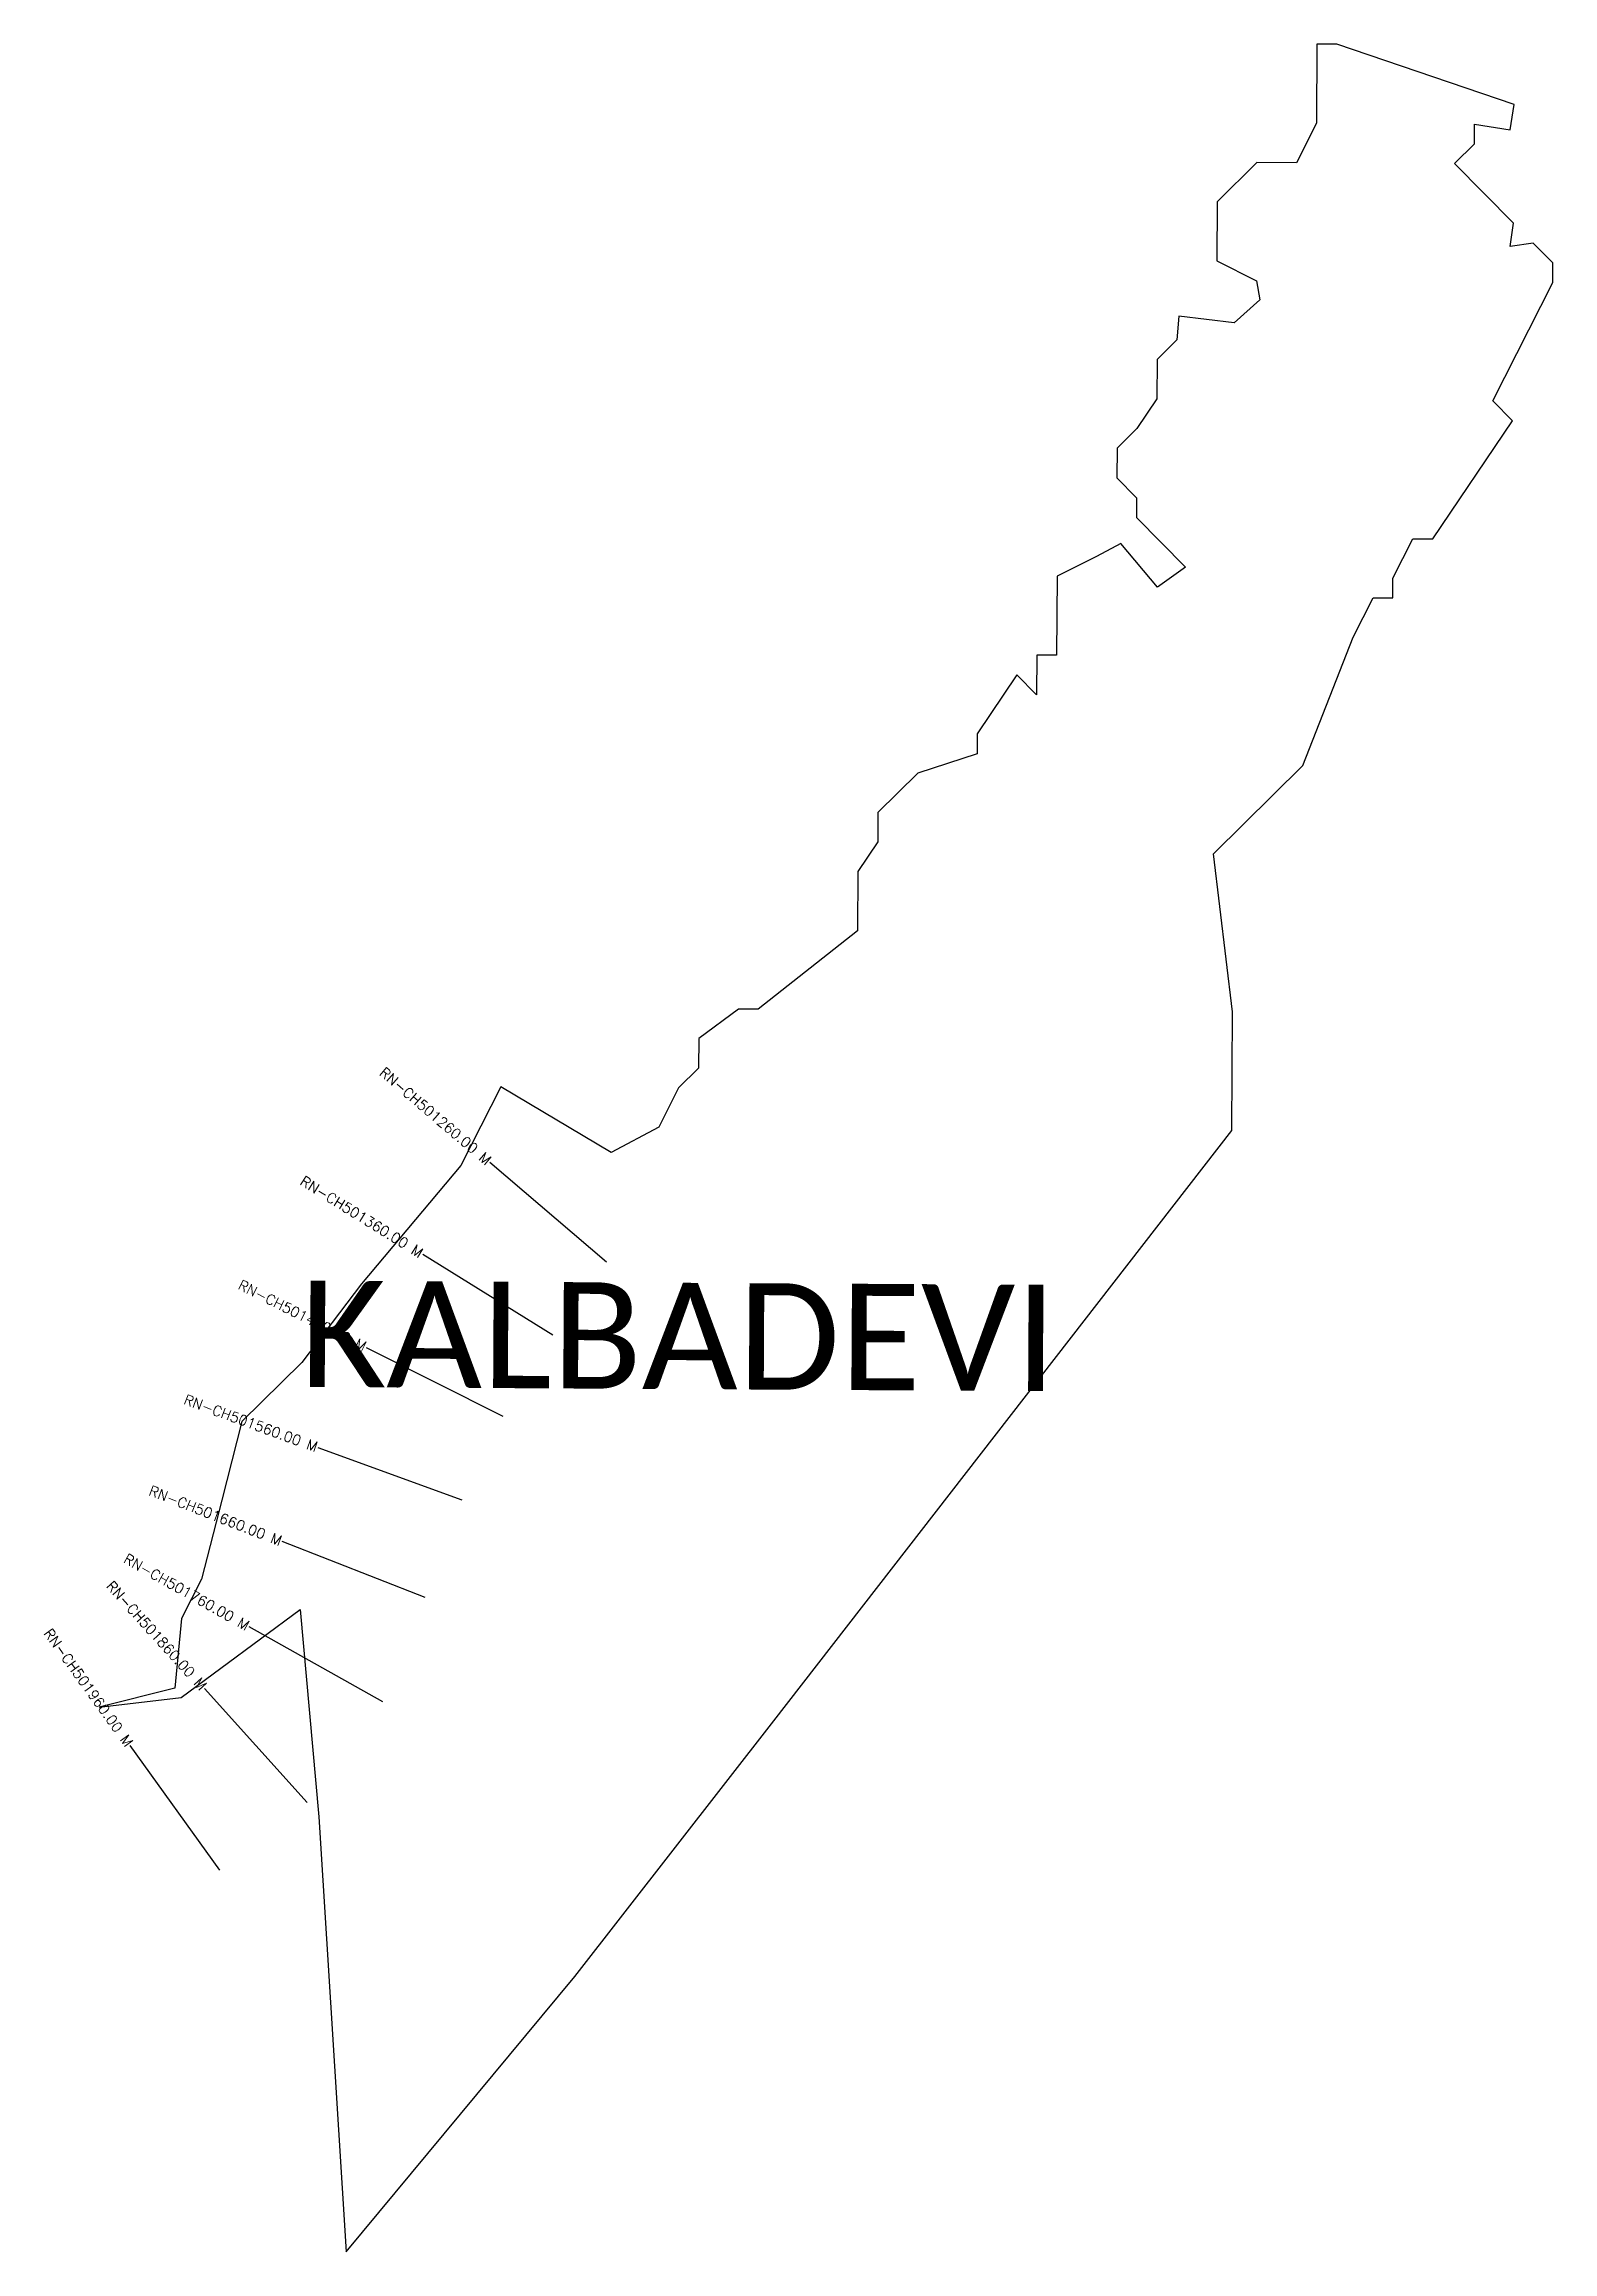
# Model space of a CAD drawing. Header units: metres. Extents: x 316522 to 317998, y 1884087 to 1886248.
import ezdxf
from ezdxf.enums import TextEntityAlignment as Align

# ---------------------------------------------------------------- set-up
doc = ezdxf.new("R2010")
doc.units = ezdxf.units.M
for name, color, linetype in [('CS', 134, 'Continuous'), ('CSMark', 6, 'Continuous'), ('VILLAGE BOUNDRY', 10, 'Continuous'), ('VILLAGE NAME', 250, 'Continuous')]:
    doc.layers.add(name, color=color, linetype=linetype)
doc.styles.get("Standard").update_dxf_attribs({"font": 'simplex.shx'})

msp = doc.modelspace()

# ---------------------------------------------------------------- linework, layer by layer
at = {"layer": 'CS'}
for p, q in [((317072.4, 1885055.7), (316958.4, 1885153.2)), ((317020.2, 1884984.3), (316892.7, 1885063.3)), ((316971.6, 1884904.6), (316837.6, 1884972)), ((316931.2, 1884822.8), (316790.4, 1884874.2)), ((316895, 1884727.8), (316755.3, 1884782.3)), ((316853.7, 1884625.6), (316722.8, 1884698.8)), ((316779.8, 1884527.2), (316679.2, 1884638.5)), ((316694.2, 1884461), (316606.6, 1884582.7))]:
    msp.add_line(p, q, dxfattribs=at)
at = {"layer": 'VILLAGE BOUNDRY'}
for points in [[(317684.3, 1885184.6), (317684.9, 1885300.6), (317666.5, 1885455.3), (317754, 1885541.9), (317803.1, 1885667.3), (317822.6, 1885705.8), (317841.9, 1885705.7), (317842, 1885725.1), (317861.6, 1885763.6), (317880.9, 1885763.5), (317959, 1885879.1), (317939.7, 1885898.6), (317998.4, 1886014.2), (317998.5, 1886033.6), (317979.3, 1886053), (317956.7, 1886049.6), (317960.1, 1886072.4), (317902.3, 1886130.8), (317921.8, 1886150), (317921.9, 1886169.3), (317956.6, 1886163.9), (317960.7, 1886188.4), (317787, 1886247.5), (317767.7, 1886247.6), (317767.2, 1886170.2), (317747.7, 1886131.6), (317709, 1886131.9), (317670.1, 1886093.4), (317669.8, 1886035.4), (317708.4, 1886015.9), (317711.7, 1885997.5), (317686.6, 1885975), (317632.4, 1885981.4), (317630.7, 1885958.3), (317611.2, 1885939.1), (317611, 1885900.4), (317591.5, 1885871.5), (317572.1, 1885852.3), (317571.9, 1885823.3), (317591.2, 1885803.8), (317591.1, 1885784.5), (317639.1, 1885735.9), (317611.8, 1885716.3), (317575.7, 1885759), (317552.1, 1885746.1), (317513.4, 1885727), (317512.9, 1885649.6), (317493.6, 1885649.7), (317493.4, 1885611), (317474.1, 1885630.5), (317435.2, 1885572.7), (317435.1, 1885553.3), (317377, 1885534.4), (317338, 1885495.9), (317337.9, 1885466.9), (317318.4, 1885438), (317318.1, 1885380), (317221, 1885303.2), (317201.6, 1885303.3), (317162.8, 1885274.5), (317162.6, 1885245.5), (317143.1, 1885226.3), (317123.6, 1885187.7), (317077, 1885163), (316969.2, 1885227.3), (316930, 1885150.2), (316832.7, 1885034.7), (316774.3, 1884957.7), (316715.9, 1884900), (316696.2, 1884822.8), (316676.4, 1884745.6), (316656.8, 1884707), (316650.1, 1884638.8), (316576.3, 1884620.4)], [(316576.3, 1884620.4), (316656.4, 1884629.7), (316772.9, 1884716), (316791.1, 1884512.9), (316817.7, 1884087.4), (317041.5, 1884356.8), (317236.3, 1884607), (317684.3, 1885184.6)]]:
    msp.add_lwpolyline(points, dxfattribs=at)

# ---------------------------------------------------------------- texts
at = {"layer": 'CSMark'}
for s, rotation, p in [('RN-CH501260.00 M', 319.4642, (316957.7, 1885153.8)), ('RN-CH501360.00 M', 328.2449, (316891.8, 1885063.8)), ('RN-CH501460.00 M', 333.3025, (316836.7, 1884972.5)), ('RN-CH501560.00 M', 339.9261, (316789.4, 1884874.6)), ('RN-CH501660.00 M', 338.6965, (316754.3, 1884782.7)), ('RN-CH501760.00 M', 330.7724, (316721.9, 1884699.3)), ('RN-CH501860.00 M', 312.0896, (316678.6, 1884639.2)), ('RN-CH501960.00 M', 305.7366, (316606, 1884583.5))]:
    msp.add_text(s, height=10, rotation=rotation, dxfattribs=at).set_placement(p, align=Align.MIDDLE_RIGHT)
at = {"layer": 'VILLAGE NAME', "insert": (316773.2, 1885037.7), "char_height": 104.042, "attachment_point": 1, "rotation": 359.6762}
msp.add_mtext_dynamic_manual_height_columns('{\\fCalibri|b0|i0|c0|p34;KALBADEVI}', width=1115.134, gutter_width=520.2, heights=[0], dxfattribs=at)

doc.saveas('drawing.dxf')
